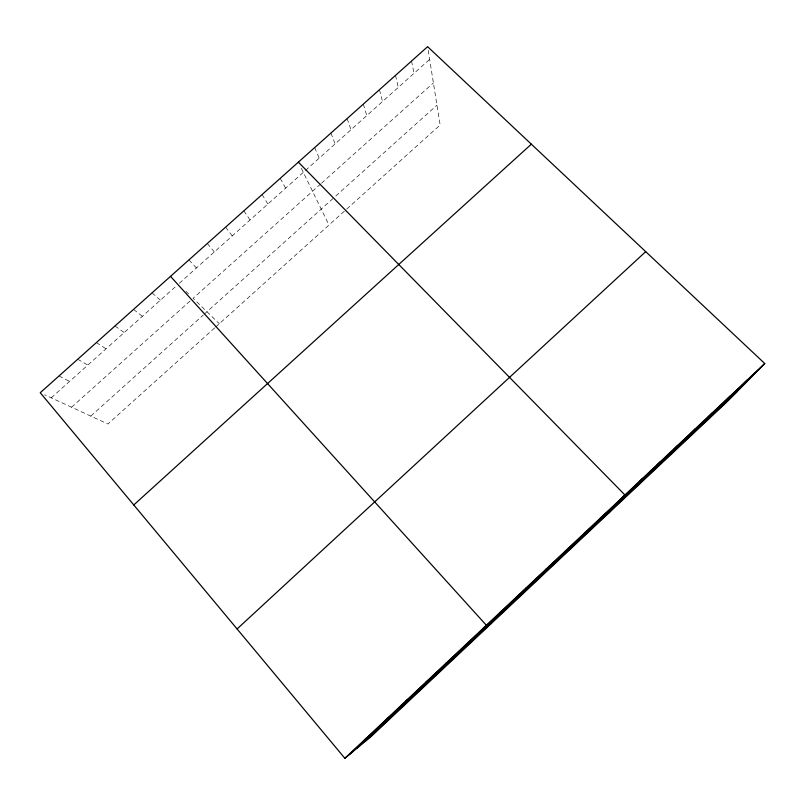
<?xml version="1.0" encoding="UTF-8"?>
<svg xmlns="http://www.w3.org/2000/svg" width="805" height="805" viewBox="0 0 805 805"><rect width="100%" height="100%" fill="white"/><g stroke="black" fill="none" stroke-linecap="round" stroke-linejoin="round"><path stroke-width="0.6" stroke-dasharray="4.03 3.02" d="M214.673 327.917L107.88 424.014L44.647 394.762M215.599 327.072L345.768 209.934M346.703 209.099L440.144 125.006L427.616 46.69M90.774 416.105L203.303 315.027M204.218 314.202L333.974 197.648M335.796 196.007L436.964 105.133M51.238 397.811L176.637 285.664M179.334 283.249L429.639 59.379M71.585 407.219L190.393 300.728M320.591 184.023L193.109 298.293L219.322 323.731M321.487 183.218L433.402 82.895M59.007 375.965L69.552 381.429M77.723 359.251L87.826 365.088M96.379 342.588L106.039 348.796M114.984 325.965L124.212 332.546M133.55 309.382L142.334 316.335M152.054 292.849L160.406 300.174M185.935 291.329L188.622 293.936M188.923 259.914L196.42 267.964M207.288 243.513L214.351 251.925M225.601 227.151L232.243 235.925M243.855 210.84L250.083 219.976M262.078 194.569L267.874 204.057M280.241 178.348L285.624 188.189M301.332 168.275L328.983 225.048M314.654 147.607L319.243 158.112M330.905 133.087L335.122 143.914M347.116 118.597L350.97 129.736M363.297 104.147L366.778 115.598M379.427 89.737L382.546 101.5M395.527 75.358L398.284 87.423M411.586 61.009L413.981 73.386"/><path stroke-width="1.21" d="M526.047 588.425L526.249 587.771M545.408 570.232L546.102 569.105M564.708 552.079L565.895 550.489M583.947 533.987L585.638 531.934M603.136 515.945L605.31 513.429M608.721 513.077L624.932 494.974L298.353 162.157M639.472 481.772L642.571 478.391M656.628 465.642L660.16 461.849M673.745 449.552L677.709 445.356M690.821 433.503L695.208 428.904M707.847 417.493L712.667 412.492M724.822 401.524L730.075 396.12M741.767 385.595L747.432 379.799M764.75 363.518L727.609 401.272L371.729 735.961L344.872 758.31L40.25 392.729L427.616 46.69L764.75 363.518L344.872 758.31M349.29 754.627L758.662 369.706M357.42 747.865L747.442 381.107M365.007 741.546L736.927 391.794M237.093 628.957L645.701 251.643M133.771 504.966L531.35 144.176M365.259 739.131L369.163 735.941M385.595 720.012L388.966 717.315M405.871 700.954L408.729 698.74M426.087 681.946L428.421 680.225M446.232 662.998L448.063 661.76M466.326 644.111L467.645 643.346M491.271 623.533L486.361 625.274L170.509 276.356"/></g></svg>
